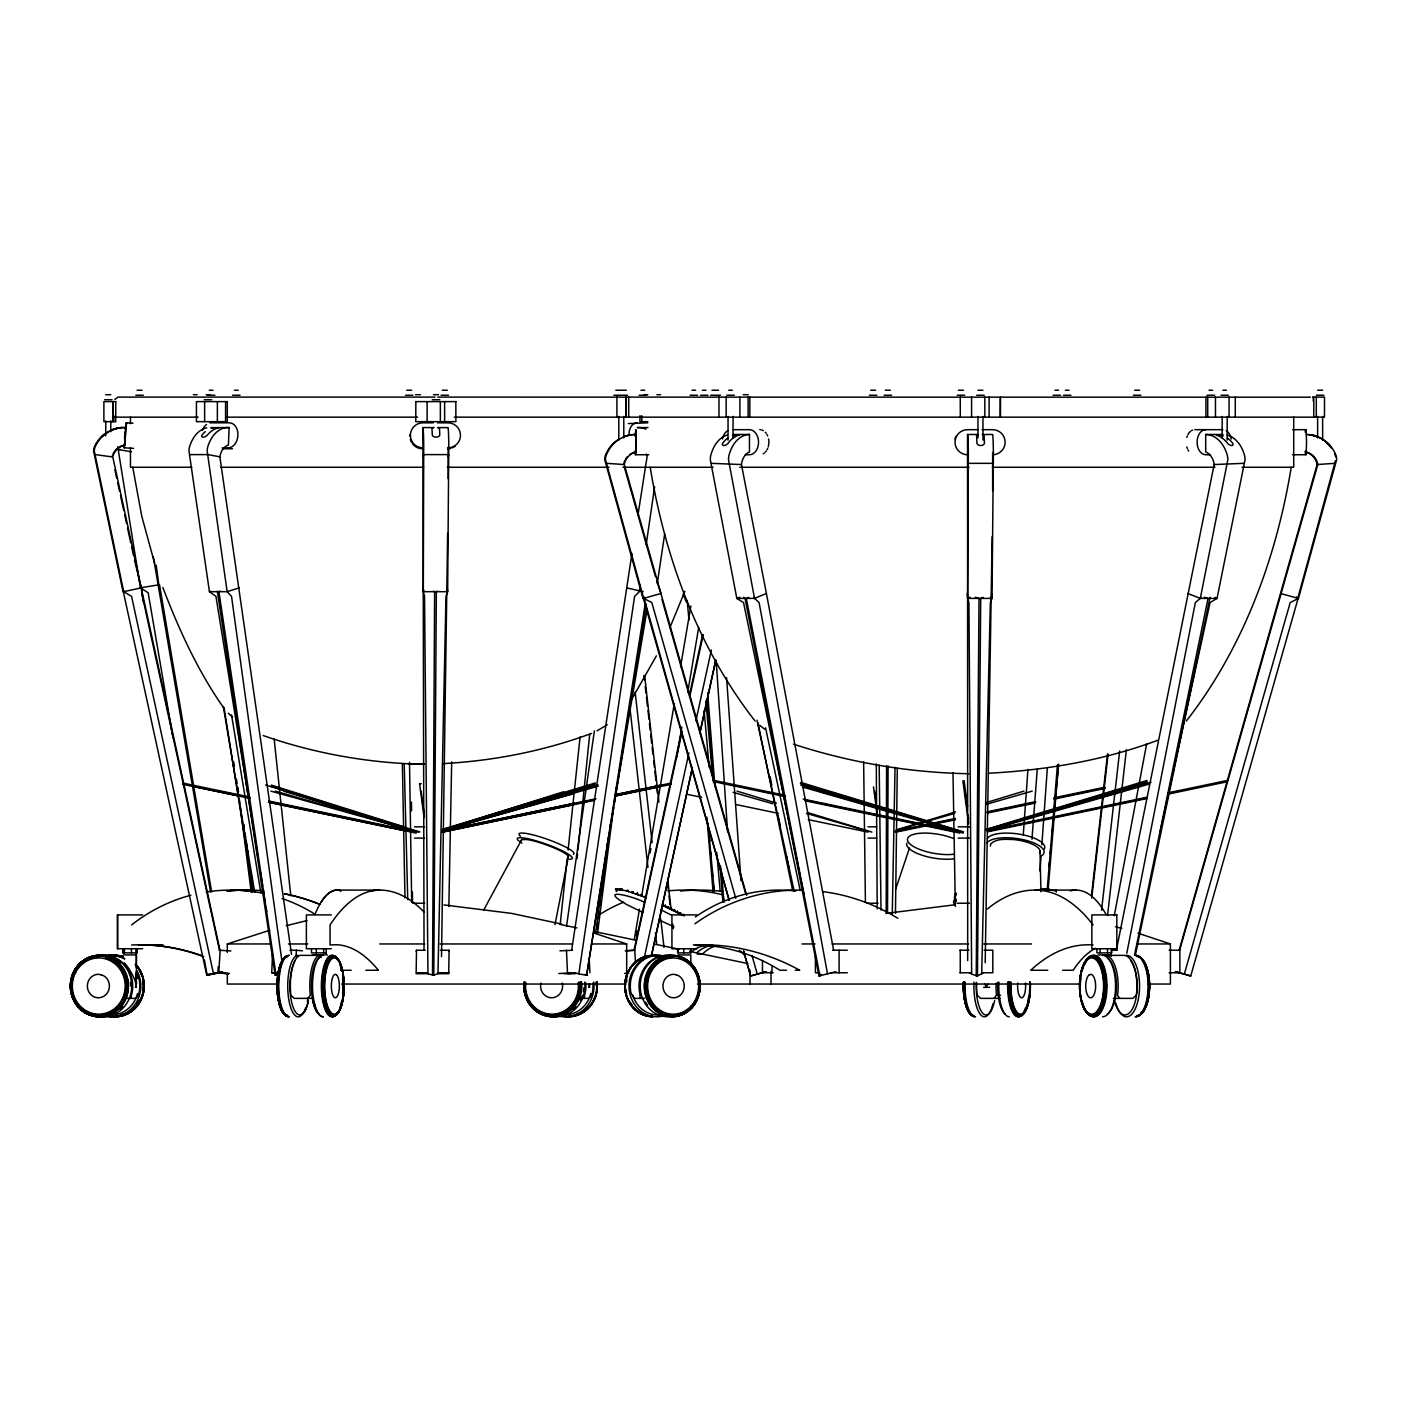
<?xml version="1.0" encoding="UTF-8"?>
<svg xmlns="http://www.w3.org/2000/svg" width="1407" height="1407" viewBox="0 0 1407 1407"><rect width="100%" height="100%" fill="white"/><g stroke="black" fill="none" stroke-linecap="round" stroke-linejoin="round"><path stroke-width="1.5" d="M439.529 972.765L433.778 975.28L427.957 973.837L424.545 596.357L423.314 591.679L423.718 444.419A31.904 0.897 90 0 0 422.891 427.587L434.13 427.57M886.199 913.02L886.568 765.9M424.035 950.253L422.891 427.587M887.518 913.02L888.081 765.9M432.529 975.28L434.622 591.679L433.444 591.239M433.778 975.28L436.346 591.679L437.489 591.151M437.982 973.837L445.984 596.357L447.655 591.679L448.78 444.419A31.904 0.897 -90 0 0 447.936 427.587L437.507 427.587M441.517 956.619L447.637 533.271M967.682 960.647L967.541 434.482L977.988 434.482M983.247 972.765L977.478 976.001L971.657 974.154L968.913 602.565L967.682 598.397L968.35 453.142A31.904 0.897 90 0 0 967.541 434.482M976.229 976.001L978.991 598.397L975.244 597.254M977.478 976.001L980.714 598.397L983.088 597.359M981.681 974.154L990.335 602.565L992.023 598.397L993.395 453.142A31.904 0.897 -90 0 0 992.586 434.482L982.156 434.482M985.199 962.74L992.146 536.665M448.13 478.697L448.13 447.285M992.639 490.762L992.639 452.456M895.468 913.196L897.297 768.275M448.851 906.513L451.682 761.855M634.926 435.959L635.929 429.68L635.964 454.637M892.267 914.462L895.045 767.343M124.273 444.155L124.291 447.831L133.559 448.358M1305.274 432.283L1305.485 429.68M210.944 427.587L229.148 427.587L228.391 445.104A15.653 10.746 90 0 0 222.218 450.24L221.567 451.418A15.653 10.746 90 0 0 219.879 456.87L291.53 954.491M275.842 973.152L271.727 972.765L272.518 954.351M296.103 956.391L296.367 950.253L289.912 950.253M124.519 438.562L124.942 432.09M419.567 783.769L420.816 783.664L419.567 783.769L424.087 817.696M124.871 438.527L125.276 431.967M219.967 950.253L112.771 456.87A15.653 15.635 0 0 1 115.233 451.418L116.165 450.24A15.653 15.635 0 0 1 125.153 445.104L125.557 427.587A31.904 31.886 90 0 0 110.836 430.278M218.243 966.627L217.856 972.765L229.482 973.433M218.771 972.765L220.178 950.253L219.263 950.253L230.889 950.939M1023.276 834.843L1027.937 769.365M1039.966 871.039L1041.057 855.755M1041.848 844.851L1047.318 768.451M1031.964 839.205L1037.258 769.365M125.153 429.065L126.56 422.821L124.291 447.831M640.238 998.372L639.728 992.973A30.708 27.823 -90 0 1 671.403 955.775M1047.248 889.259L1057.448 764.845M1048.162 889.259L1058.486 764.845M131.097 998.372L131.467 995.013A30.708 28.861 -90 0 0 97.364 956.144M584.31 998.372L584.679 995.013A30.708 28.861 -90 0 0 585.804 983.088M1049.006 866.659L1049.411 862.298M1050.238 853.574L1051.047 844.851M1051.662 838.291L1052.682 827.386M1053.087 823.025L1054.107 812.103M1054.511 807.741L1058.574 764.089M577.081 858.569L577.538 854.207M577.978 849.846L589.674 734.401M560.215 924.206L567.144 858.85M568.076 850.145L580.089 736.863M1091.445 895.96L1107.502 754.099M1107.555 915.447L1126.409 749.579M1091.726 898.141L1108.1 754.099M1101.54 910.311L1119.673 750.986M597.166 929.411L598.01 922.869M598.555 918.507L599.382 911.982M600.226 905.44L600.771 901.078M601.598 894.553L602.161 890.191M602.987 883.666L603.533 879.305M604.377 872.762L604.922 868.418M605.749 861.875L606.311 857.514M607.138 850.989L607.683 846.627M608.528 840.085L609.073 835.74M609.899 829.198L610.462 824.836M597.465 933.756L613.628 807.407M614.191 803.063L615.035 796.52M615.58 792.159L616.143 787.814M595.601 932.753L609.337 833.137M609.935 828.811L610.532 824.484M566.511 926.369L594.387 730.849M574.091 972.765L578.84 973.837L634.592 596.357L639.341 591.679L640.273 585.242M646.2 544.562L654.624 486.734M657.35 583.114L664.702 533.851M571.647 950.253L631.954 553.496M638.004 514.839L647.062 456.87A15.653 11.362 90 0 0 646.341 454.021M645.127 604.271L586.631 975.28L578.84 973.837M586.631 975.28L646.305 604.271M123.482 954.931L136.549 954.931L136.18 986.483C135.899 978.393 127.597 966.081 124.344 962.828M589.762 984.232L589.41 986.483L588.636 984.232M606.962 846.838L607.701 842.529M608.422 838.203L609.161 833.894M609.899 829.567L613.54 807.97M614.279 803.661L647.132 609.319M634.293 939.524L639.446 909.203M641.645 896.224L674.322 703.5M680.566 666.689L690.855 606.065M676.714 757.353L681.85 727.05M687.706 692.402L698.699 627.452M636.087 935.198L636.826 930.854M650.14 852.906L650.878 848.579M1291.221 467.265C1276.395 557.999 1243.19 648.258 1186.294 721.07M1114.274 915.781L1146.687 743.652M990.387 846.099L990.809 843.866C996.736 838.185 1006.04 839.381 1013.585 839.557A25.062 8.688 7.7 0 1 1039.562 853.117M1126.796 953.295L1195.352 602.565L1200.294 598.397L1227.836 459.737A13.648 9.919 90 0 0 1226.623 453.142A31.904 23.18 90 0 0 1205.693 434.482L1205.693 452.016A15.653 11.362 90 0 1 1211.972 457.697L1212.605 458.946A15.653 11.362 -90 0 1 1214.153 464.539L1116.367 950.217M554.974 924.645L568.446 856.494A25.062 3.904 19.8 0 0 552.617 847.278A25.062 3.904 19.8 0 0 527.22 839.557L521.733 839.557L483.639 910.188M1227.273 435.08A31.904 23.18 -90 0 1 1243.841 453.142A13.648 9.919 90 0 1 1245.054 459.737L1217.037 598.397L1210.073 602.565L1164.433 812.138M423.261 456.87L423.718 454.602L448.763 454.602L448.305 456.87M1134.517 955.124L1208.068 598.397L1204.286 597.254M1135.379 955.124L1210.073 597.359M634.029 950.253L681.586 731.341M689.518 694.847L702.568 634.75M634.522 950.253L682.202 731.341M689.676 696.993L703.236 634.75M644.459 956.883L688.885 753.044M695.902 720.841L711.344 650.016M691.945 769.506L651.81 954.087L692.455 767.36M1160.23 831.396L1163.501 816.429M1297.746 598.397L1335.472 460.705M1175.214 971.639L1184.289 974.189L1290.201 602.565L1298.432 598.397L1336.65 459.737A13.648 13.648 0 0 0 1334.997 453.142A31.904 31.886 -90 0 0 1306.188 434.482M1179.154 950.217L1317.11 464.539A15.653 15.635 0 0 0 1315 458.946L1314.138 457.697A15.653 15.635 0 0 0 1305.485 452.016L1306.188 452.016A15.653 15.635 0 0 1 1314.841 457.697L1315.686 458.946A15.653 15.635 0 0 1 1317.814 464.539L1179.646 950.217M1175.672 971.639L1190.727 976.001L1298.116 598.397L1296.498 597.254M895.696 889.066L909.502 847.981M821.424 974.418L819.015 976.001L745.042 598.397L743.547 597.254M727.648 438.087A31.904 21.914 90 0 0 722.6 443.346A3.852 2.023 -35.9 0 0 723.902 445.544A3.852 2.023 -35.9 0 0 728.052 443.346A31.904 21.914 -90 0 1 738.956 435.08L732.484 435.449M967.875 464.539L968.333 463.343L993.377 463.343L992.92 464.539M286.922 957.252L287.169 956.637A29.424 10.06 -90 0 0 277.091 986.061A29.424 10.06 -90 0 0 287.169 1015.485M684.875 591.292L669.873 627.715M416.103 951.202L416.507 950.253L425.195 950.253M416.507 950.253L416.138 973.714L426.303 973.714M448.657 951.202L449.079 950.253L440.391 950.253M449.079 950.253L448.692 973.714L438.527 973.714M521.293 840.489L521.733 839.557M568.006 857.408L568.446 856.494M656.418 655.82L631.743 699.261M205.334 431.632A31.904 21.914 90 0 0 201.94 435.08A3.852 1.899 -32.6 0 0 203.153 437.137A3.852 1.899 -32.6 0 0 207.392 435.08A31.904 21.914 -90 0 1 218.63 427.834L211.12 428.379M114.758 399.465L118.03 397.108L435.097 397.108M955.722 893.48L954.351 897.261L956.268 901.342M954.878 898.071L953.506 901.852L954.315 904.789M625.728 458.946L626.572 457.697A15.653 15.635 0 0 1 627.557 456.554M987.995 984.232L986.36 986.483L984.865 984.232M611.64 445.544L613.61 443.346M994.116 998.372L996.508 995.013A30.708 10.5 -90 0 1 996.103 983.088M307.834 998.372L310.349 995.259L310.068 992.973A30.708 10.5 -90 0 1 320.655 955.371L301.221 955.371A30.708 10.5 -90 0 0 290.616 992.973L290.915 995.259L294.221 998.372L313.655 998.372M1048.408 889.294L1042.78 889.259L1048.954 888.608L1049.165 890.262L1048.373 889.259L1039.949 889.382M613.821 443.346L611.676 445.509M644.775 597.359L642.981 598.397L604.764 459.737A13.648 13.648 0 0 1 606.417 453.142A31.904 31.886 90 0 1 618.095 439.6M956.144 893.146L956.426 894.799M954.632 895.292L955.335 894.659L955.599 896.312L954.685 895.292M644.564 597.359L643.351 598.397L729.107 900.199M95.641 444.419A13.648 13.648 0 0 0 93.566 450.891L123.025 591.679L124.344 591.151M446.986 829.303L595.003 784.297L594.985 783.259L594.37 783.928M643.984 597.922L729.143 900.199M1200.874 597.254L1200.294 598.397L1217.037 598.397L1215.085 597.359M967.189 593.473L967.682 598.397L970.267 597.254M139.891 588.003L141.14 587.264M607.314 724.728L597.043 730.831M422.821 587.862L423.999 591.239M277.372 974.365L275.174 975.28L217.329 591.239M1158.119 740.135C1104.02 760.36 1046.298 770.227 988.752 773.234M645.233 897.261L626.238 890.754L615.492 889.259L621.349 889.646M616.424 891.528L617.427 890.121M619.608 889.382L622.017 888.608L622.597 890.262M626.396 890.807L627.821 890.121L628.401 891.774M616.952 889.382L616.002 890.772M733.276 434.482L749.456 434.482L749.456 452.016A15.653 10.746 -90 0 0 743.512 457.697L742.931 458.946A15.653 10.746 -90 0 0 741.454 464.539L766.41 593.473L754.539 598.397L736.828 598.397L710.306 459.737A13.648 9.374 90 0 1 711.45 453.142A31.904 21.914 90 0 1 727.12 435.08M210.47 591.239L209.432 591.679L188.96 450.891A13.648 9.374 -90 0 1 190.367 444.419A31.904 21.914 90 0 1 206.794 427.834M220.231 591.151L218.929 591.679L276.089 975.28L279.606 974.365M591.608 733.364C544.069 751.004 493.734 760.888 443.135 763.614M819.015 976.001L835.846 971.639M748.841 597.359L746.308 598.397L819.912 976.001M227.318 952.398L227.318 943.956L269.88 930.22M239.208 587.862L227.143 591.679L209.432 591.679L215.939 596.357L258.044 857.637M443.592 829.514L563.539 791.772M442.466 829.374L594.756 783.119M443.909 829.585L570.451 791.121M897.42 829.585L920.231 822.655M926.457 820.756L955.494 811.927M986.606 802.465L1023.962 791.121M986.184 829.374L1146.916 780.498M987.608 829.585L1114.151 791.121M990.721 829.303L1147.268 781.694M442.994 829.479L597.957 784.93M442.396 830.306L578.699 791.121M443.328 830.693L598.292 786.126M895.907 830.306L954.614 813.422M986.061 804.382L1032.193 791.121M986.747 829.462L1151.067 782.222M986.096 830.306L1122.399 791.121M987.098 830.675L1149.308 784.033M765.742 971.639L750.652 976.001L743.529 950.903L750.687 976.001M746.66 895.292L624.303 464.539A15.653 15.635 0 0 1 626.414 458.946L627.276 457.697A15.653 15.635 0 0 1 635.929 452.016L635.929 434.482A31.904 31.886 -90 0 0 607.12 453.142A13.648 13.648 0 0 0 605.467 459.737L643.667 598.397L660.938 593.473L656.647 580.792M751.795 975.684L766.199 971.639M453.142 827.422L572.649 794.04M739.924 597.254L736.828 598.397L743.529 602.565L799.704 873.677M286.289 925.7L306.972 920.583M626.537 435.818L631.286 434.657L629.492 435.08M222.095 971.885L206.776 975.28L123.324 591.679M96.327 444.419A13.648 13.648 0 0 0 94.269 450.891L123.693 591.679L141.245 587.862L134.492 559.933M206.811 975.28L222.552 971.885M446.125 830.095L574.408 803.239M615.017 794.744L662.046 784.895M573.651 804.03L441.64 831.66L595.179 799.581M616.248 795.131L635.419 791.121M572.508 804.91L442.097 832.205L594.123 800.442M615.264 795.957L660.164 786.566M441.868 830.992L596.005 798.771M615.281 794.744L670.928 783.119M616.512 795.131L635.7 791.121M615.527 795.957L671.192 784.332M895.38 830.992L955.283 818.469M987.362 811.751L1034.426 801.92M1053.685 797.892L1105.04 787.164M895.169 831.66L954.861 819.191M986.852 812.507L1035.886 802.254M1055.092 798.244L1089.194 791.121M895.626 832.205L955.529 819.683M987.626 812.982L1034.69 803.151M1053.949 799.123L1105.286 788.395M987.749 830.535L1146.811 797.294M1168.302 792.792L1228.504 780.217M987.503 831.22L1147.426 797.804M1168.742 793.337L1179.4 791.121M987.995 831.748L1147.074 798.508M1168.566 794.023L1226.605 781.887M119.788 427.834L121.618 427.517L116.799 428.379A31.904 31.886 90 0 0 111.083 430.278M210.171 974.189L218.191 972.765M209.168 974.365L206.952 974.752L209.274 974.365M117.766 446.81L140.401 587.757L159.519 584.732L211.63 891.88M158.85 584.855L156.212 565.245M219 972.765L210.311 974.189M886.129 913.389L953.717 904.93M433.321 427.658L431.914 428.379A31.904 0.897 90 0 1 432.283 435.08A3.852 2.621 1.5 0 0 436.1 437.137A3.852 2.621 1.5 0 0 439.793 435.08A31.904 0.897 -90 0 0 439.336 427.834L438.28 427.64M1214.153 464.539L1243.682 463.343M628.313 423.577L647.8 422.821M559.933 950.833L572.579 950.253M558.79 973.521L575.639 972.765M567.795 973.714L571.418 973.398M1334.786 463.343L1317.11 464.539M625.253 950.798L634.733 950.253L635.507 962.529M626.168 950.798L634.733 950.253M624.532 973.433L628.823 973.169M131.625 944.976L139.926 944.73A225.384 205.862 -84.7 0 1 201.095 955.318M146.187 944.783L142.195 944.888A227.019 200.638 -86.2 0 1 203.751 956.813M693.37 944.976L703.219 944.73A225.384 210.188 84.1 0 1 799.721 970.267L795.324 970.267M137.042 390.231L142.054 390.231M209.291 390.231L213.037 390.231M234.441 390.231L238.188 390.231M406.729 390.231L411.723 390.231M442.273 390.231L447.285 390.231M615.826 390.231L626.361 390.231M640.959 390.231L644.705 390.231M692.015 390.231L695.638 390.231M702.427 390.231L706.033 390.231M711.96 390.231L718.555 390.231M728.72 390.231L732.361 390.231M870.652 390.231L875.664 390.231M885.355 390.231L890.367 390.231M958.448 390.231L963.443 390.231M977.971 390.231L982.965 390.231M1054.986 390.231L1058.592 390.231M1065.38 390.231L1069.003 390.231M1134.658 390.231L1139.67 390.231M1209.053 390.231L1212.693 390.231M1222.859 390.231L1226.499 390.231M1317.62 390.231L1322.633 390.231M105.771 394.716L110.784 394.716M193.445 394.716L197.086 394.716M206.161 394.716L209.819 394.716M415.505 394.716L420.517 394.716M433.497 394.716L438.509 394.716M644.195 394.716L647.836 394.716M656.911 394.716L660.551 394.716M743.23 394.716L748.225 394.716M135.793 395.244L143.303 395.244M207.409 395.244L214.919 395.244M232.56 395.244L240.069 395.244M405.497 395.244L412.955 395.244M441.059 395.244L448.516 395.244M613.944 395.244L627.61 395.244M639.077 395.244L646.587 395.244M690.098 395.244L697.555 395.244M700.475 395.244L707.985 395.244M710.711 395.244L720.472 395.244M726.786 395.244L734.296 395.244M869.403 395.244L876.913 395.244M884.106 395.244L891.616 395.244M957.2 395.244L964.71 395.244M976.704 395.244L984.232 395.244M1053.034 395.244L1060.544 395.244M1063.463 395.244L1070.92 395.244M1133.409 395.244L1140.919 395.244M1207.118 395.244L1214.628 395.244M1220.942 395.244L1228.417 395.244M1316.372 395.244L1323.881 395.244M437.735 397.108L1310.409 397.196M1312.678 397.108L1324.497 397.108L1324.497 417.158L454.285 417.158M104.523 399.729L112.032 399.729M204.244 399.729L211.736 399.729M432.248 399.729L439.758 399.729M415.769 401.611L455.903 401.611M114.248 417.158L198.176 417.158M226.879 417.158L417.598 417.158M647.818 421.66L639.956 421.66L639.956 415.645M433.321 422.821L422.874 422.821A12.522 12.505 23.9 0 0 410.387 435.326A12.522 12.505 23.9 0 0 422.927 447.831M437.489 422.821L447.936 422.821A12.522 12.505 23.9 0 1 460.476 435.326A12.522 12.505 23.9 0 1 447.971 447.831M648.011 427.587L637.248 427.587A31.904 23.18 90 0 1 645.901 429.188M213.653 427.834L218.63 427.834M733.276 429.68L749.456 429.68A12.522 9.11 90 0 1 758.549 442.22A12.522 9.11 90 0 1 749.456 454.742L745.411 454.742M977.988 429.68L967.541 429.68A12.522 12.522 0 0 0 955.019 442.22A12.522 12.522 0 0 0 967.541 454.742M982.156 429.68L992.586 429.68A12.522 12.522 0 0 1 1005.126 442.22A12.522 12.522 0 0 1 992.586 454.742M1194.772 429.68L1222.912 429.68M1292.611 429.68L1306.188 429.68L1306.54 442.22L1306.188 454.742L1292.611 454.742M635.929 434.482L635.225 434.482A31.904 31.886 90 0 0 623.442 436.821M1205.693 434.482L1222.912 434.482M733.979 435.08L738.956 435.08M1221.241 435.08L1216.457 434.939L1221.241 435.08A31.904 23.18 -90 0 1 1223.369 435.818M1312.098 435.132L1310.128 434.657L1314.877 435.818M125.153 445.104L124.449 445.104A15.653 15.635 0 0 0 115.462 450.24L114.53 451.418A15.653 15.635 0 0 0 113.035 454.021M222.2 447.831L228.268 447.831A12.522 9.093 -84.8 0 0 237.906 435.326A12.522 9.093 -84.8 0 0 229.341 422.821L211.138 422.821A12.522 9.093 -84.8 0 0 209.96 422.927M222.394 448.763L232.507 448.763M120.334 449.572L118.856 449.572L131.396 451.84M635.929 452.016L635.225 452.016A15.653 15.635 0 0 0 629.791 454.549M95.201 454.602L112.068 456.87A15.653 15.635 0 0 1 112.472 455.428M190.068 454.602L208.271 454.602L219.879 456.87M648.803 454.742L635.225 454.742L634.979 451.067M1210.002 454.742L1205.693 454.742A12.522 8.6 -90 0 1 1197.093 442.22A12.522 8.6 -90 0 1 1205.693 429.68M606.628 463.343L624.303 464.539M711.573 463.343L741.454 464.539M191.809 467.265L130.464 467.265L130.464 447.655M220.67 467.265L423.63 467.265M447.303 467.265L609.038 467.265M623.002 467.265L646.64 467.265M647.695 467.265L713.068 467.265M739.765 467.265L969.071 467.265M992.322 467.265L1215.032 467.265M1242.047 467.265L1293.719 467.265L1293.719 417.158M423.314 591.679L447.655 591.679L447.162 587.862M626.59 587.862L643.228 591.679M967.682 598.397L992.023 598.397L991.566 593.666M1298.063 598.397L1296.638 597.254M967.576 821.811L968.79 821.811M414.502 826.824L424.175 826.824M867.978 826.824L876.684 826.824M958.185 826.824L969.493 826.824M414.502 838.097L424.175 838.097M867.978 838.097L876.684 838.097M958.185 838.097L969.493 838.097M615.492 889.259L620.522 889.259M321.201 902.133A192.935 46.941 88.1 0 1 337.258 890.086L379.644 890.086A200.656 95.008 87.2 0 1 423.982 911.965M987.274 909.08A200.656 110.027 -87 0 1 1035.112 890.086L1075.986 890.086A192.935 63.069 -88.1 0 1 1106.078 914.48M413.306 903.241L424.615 903.241M866.8 903.241L878.126 903.241M957.006 903.241L969.511 903.241M142.635 914.902L117.397 914.902L117.397 948.74L142.635 948.74M331.331 914.902L306.374 914.902L306.374 948.74L331.331 948.74M696.887 914.902L671.93 914.902L671.93 948.74L696.887 948.74M227.318 943.956L271.287 943.956M288.453 943.956L307.746 943.956M379.732 943.956L424.773 943.956M440.022 943.956L572.473 943.956M591.204 943.956L626.678 943.956L626.678 981.928M802.025 943.956L814.987 943.956M832.153 943.956L968.491 943.956M983.739 943.956L1031.56 943.956M1137.102 943.956L1170.395 943.956L1170.395 984.038L1148.042 984.038M832.645 950.217L847.348 950.217M959.838 950.217L968.948 950.217M984.126 950.217L992.814 950.217L992.814 972.765L981.963 972.765M1117.316 950.217L1111.213 950.217L1111.213 956.373M1169.129 950.217L1179.857 950.217L1179.857 972.765L1169.129 972.765M697.133 954.104L702.498 954.104A34.823 30.321 -88.3 0 1 714.633 946.295M312.46 954.931L325.246 954.931M678.016 954.931L690.802 954.931L690.802 963.602M1097.952 954.931L1110.721 954.931M340.67 970.267L351.152 970.267M365.82 970.267L378.377 970.267A225.384 91.402 87.7 0 0 335.693 944.73L330.047 944.976L330.047 924.927A192.935 84.262 -88 0 1 379.538 890.086M786.548 970.267L779.953 970.267A227.019 190.631 -86.8 0 0 695.199 944.818M1047.74 970.267L1030.751 970.267A227.019 123.077 -87.9 0 1 1093.063 944.976M1062.602 970.267L1073.207 970.267A225.384 80.92 87.7 0 1 1095.543 948.3M219.562 972.765L217.628 972.765L228.286 973.925M271.727 972.765L276.018 972.765M416.56 972.765L427.411 972.765M438.263 972.765L449.114 972.765M761.556 972.765L773.199 972.765M819.736 972.765L815.427 972.765L815.427 956.373M830.482 972.765L847.348 972.765M959.838 972.765L971.111 972.765M564.066 973.714L575.252 973.714M275.174 975.28L276.089 975.28M277.742 984.038L227.318 984.038L227.318 973.486M341.567 984.038L626.08 984.038M697.538 984.038L1080.629 984.038M135.406 987.309L136.549 987.309M588.636 987.309L589.762 987.309M983.634 987.309L989.666 987.309M996.543 995.259L1000.535 995.259M126.736 998.372L136.039 998.372L138.537 995.013A30.708 28.861 -90 0 0 136.409 971.621M579.948 998.372L589.269 998.372L591.767 995.013A30.708 28.861 -90 0 0 592.875 983.088M644.652 998.372L634.117 998.372L630.987 992.973A30.708 27.823 -90 0 1 662.662 955.775M1000.236 998.372L980.503 998.372L977.074 995.013A30.708 10.5 -90 0 1 976.651 983.088M1113.289 998.372L1132.916 998.372L1136.223 995.259L1136.592 992.973A30.708 12.98 -90 0 0 1123.507 955.371L1104.759 955.371A30.708 12.98 -90 0 1 1117.844 992.973L1117.475 995.259L1119.796 998.372M968.702 773.727C909.239 772.636 849.951 762.647 793.442 744.127M408.223 763.755L424.597 764.282C369.707 763.35 314.992 753.642 263.179 735.544M125.856 422.821L132.979 423.226M443.996 904.93L511.568 913.389L561.534 924.065M296.367 950.253L302.54 950.833M1045.841 889.382L1055.356 890.754M221.69 972.993L228.092 973.697M1184.36 974.136L1190.762 976.001M559.81 924.346L576.852 927.899M593.877 931.452L636.474 940.333M653.516 943.886L679.071 949.215M689.729 951.431L747.908 963.566M712.909 780.217L783.857 795.043M803.204 799.088L955.828 830.974M762.014 791.121L785.475 796.01M804.663 800.02L958.185 832.117M714.809 781.887L783.593 796.256M805.085 800.759L959.855 833.102M686.739 794.234L701.671 797.347M735.791 804.487L778.423 813.387M808.286 819.63L867.978 832.117M183.068 783.119L247.298 796.538M268.702 801.005L416.419 831.871M218.314 791.121L250.288 797.804M269.476 801.814L414.485 832.117M218.595 791.121L237.765 795.131M269.704 801.814L403.844 829.884M182.804 784.332L249.18 798.209M268.438 802.236L416.155 833.102M193.832 786.566L238.733 795.957M268.667 802.236L405.48 830.869M1115.522 926.791L1121.696 928.427M270.883 791.121L402.965 828.019M1298.432 598.397L1281.126 593.666M800.864 785.247L958.871 830.675M819.015 791.121L890.314 811.61M894.5 812.824L957.411 830.904M802.641 787.058L956.426 831.273M733.012 792.317L772.848 803.766M806.404 813.422L867.204 830.904M275.315 791.121L361.282 815.831M365.486 817.045L413.711 830.904M800.759 782.415L963.584 831.906M827.263 791.121L962.107 832.117M800.407 783.593L963.215 833.102M737.057 791.121L776.471 803.098M807.583 812.56L871.9 832.117M265.624 785.018L419.972 831.977M283.563 791.121L418.389 832.117M271.358 785.088L405.392 827.281M290.458 791.772L402.138 826.911M271.023 786.302L350.607 811.347M379.925 820.58L400.872 827.158M1138.052 933.21L1170.395 943.956M594.352 933.21L626.678 943.956M587.493 975.28L585.119 974.365M1200.294 598.397L1187.737 593.473M643.421 901.852C632.323 895.96 596.199 886.955 627.135 904.789A397.9 67.589 21.7 0 0 643.069 912.439M682.096 914.972L683.503 914.286L684.101 915.939M671.262 914.99L666.109 912.439A397.9 67.589 21.7 0 0 660.921 909.889M683.222 915.5L662.75 905.299L662.292 903.716M990.387 597.359L992.023 598.397M643.667 598.397L651.81 602.565L735.773 898.352M426.128 972.765L427.957 973.837M123.693 591.679L131.572 596.357L213.512 973.837M140.401 587.757L148.175 592.804L172.991 737.866M1311.729 435.08A31.904 31.886 -90 0 1 1327.592 443.346L1329.773 445.544M1216.58 435.132L1218.216 435.818A31.904 23.18 90 0 1 1227.608 443.346A3.852 1.917 37.4 0 0 1231.705 445.544A3.852 1.917 37.4 0 0 1232.761 443.346A31.904 23.18 -90 0 0 1227.432 438.087M969.828 972.765L971.657 974.154M759.798 725.326L764.757 729.301M749.456 434.482A31.904 21.914 -90 0 0 729.653 453.142A13.648 9.374 90 0 0 728.509 459.737L754.539 598.397L759.094 602.565L827.562 974.154M228.303 713.191L232.542 717.324M755.119 721.07C698.224 648.258 665.036 557.999 650.192 467.265M1327.803 443.346L1329.756 445.509M229.148 427.587A31.904 21.914 -90 0 0 208.588 444.419A13.648 9.374 90 0 0 207.163 450.891L227.143 591.679L231.522 596.357L282.209 963.25M224.364 708.794C198.07 671.684 179.023 629.773 162.807 587.423M754.152 597.359L754.539 598.397M1305.45 454.637L1305.239 451.067M683.169 594.088L686.352 602.038M154.77 563.89L141.72 516.017L132.75 467.265M624.198 466.649L655.451 576.571M661.976 599.505L745.534 893.164M751.954 955.371L757.283 974.154M756.948 720.191L794.216 891.264M114.864 469.762L116.728 478.345M117.678 482.636L119.542 491.236M120.474 495.528L123.746 510.548M124.678 514.839L126.542 523.439M127.474 527.731L130.745 542.768M131.678 547.059L133.559 555.642M141.896 593.983L219.474 950.253M765.549 727.806L800.214 890.332M800.601 877.986L804.153 895.186M757.898 722.758L792.669 890.578M770.069 776.541L771.845 785.159M778.053 815.269L780.287 826.032M786.495 856.16L788.711 866.905M766.41 593.473L833.63 950.217M135.969 976.018L136.549 984.232M153.293 556.574L210.522 891.88M141.421 589.814L143.602 602.601M204.402 959.785L207.022 974.752M223.308 706.49L254.702 892.179M231.557 714.897L260.717 891.968M258.73 861.963L259.433 866.272M260.137 870.599L262.564 885.707M263.267 890.033L263.953 894.342M264.657 898.668L265.343 902.977M266.046 907.304L266.732 911.613M224.118 707.914L253.225 891.458M233.72 761.908L234.406 766.217M236.446 779.179L237.132 783.488M237.818 787.814L238.487 792.123M243.604 824.52L244.273 828.846M244.959 833.155L245.645 837.482M246.313 841.791L246.999 846.117M247.685 850.426L248.353 854.753M251.765 876.35L252.451 880.659M243.464 824.484L244.062 828.811M246.454 846.135L247.052 850.461M964.112 780.692L967.576 806.563M964.885 791.121L967.189 808.374M968.051 814.846L968.632 819.173M962.863 780.779L968.632 823.922M874.679 791.121L875.84 799.739M876.702 806.211L877.282 810.538M873.483 786.935L877.264 815.163M421.168 791.121L424.351 814.846M237.871 787.814L238.416 792.159M239.26 798.701L239.806 803.063M240.368 807.407L251.237 892.372M243.552 824.836L244.097 829.198M244.66 833.56L252.134 892.372M644.617 675.518L658.933 802.113M667.586 878.496L671.051 909.045M672.775 924.329L673.267 928.69M643.984 675.518L644.476 679.88M645.215 686.44L645.971 692.983M646.464 697.344L647.449 706.085M647.959 710.447L648.944 719.17M649.436 723.532L650.192 730.092M650.685 734.454L651.67 743.177M652.162 747.539L652.918 754.099M653.657 760.642L654.396 767.184M654.906 771.546L655.891 780.287M656.383 784.649L657.386 793.372M667.551 882.857L668.554 891.598M669.046 895.96L670.031 904.683M635.137 692.068L652.144 842.652M660.78 919.052L663.998 947.421M629.703 705.927L647.976 867.433M655.433 932.894L656.647 943.816M274.154 739.044L290.792 895.89M687.161 600.402L688.99 620.047M707.932 823.025L714.246 890.666M705.839 700.792L712.47 775.011M720.665 866.659L721.07 871.039M721.844 879.762L722.424 886.304M723.216 895.045L723.796 901.588M704.116 710.447L709.163 767.184M716.726 852.308L720.226 891.598M706.877 817.238L713.032 891.44M709.286 834.685L709.832 841.245M710.728 852.15L711.256 858.692M712.153 869.614L712.698 876.156M713.402 884.88L713.947 891.44M707.651 692.824L714.932 786.671M721.527 871.795L723.884 902.344M707 699.367L713.507 782.31M720.015 865.252L722.934 902.344M726.557 677.699L740.997 880.676M716.251 661.519L727.577 831.748M589.234 958.448L589.885 972.765M566.476 950.253L567.496 972.765M404.214 763.755L407.749 899.636M1039.984 850.883L1040.951 891.721M402.367 764.054L404.987 897.754M952.979 772.672L955.335 906.372M409.507 762.277L411.688 902.168M879.182 765.144L881.011 910.065M863.634 761.679L865.411 902.221M411.46 802.148L411.548 810.907M412.427 892.003L412.55 902.96M876.297 763.878L877.212 908.799M1322.633 416.437L1322.633 440.074M1317.62 416.437L1317.62 437.929M1316.301 397.108L1316.301 417.158M1313.786 397.108L1313.786 417.158M1313.241 397.108L1313.241 401.118M1235.276 397.108L1235.276 417.158M1229.067 397.108L1229.067 417.158M1227.185 416.437L1227.185 440.074M1222.173 416.437L1222.173 437.929M1215.472 397.108L1215.472 417.158M1207.716 397.108L1207.716 417.158M1205.905 397.108L1205.905 417.158M1111.776 948.74L1111.776 952.873L1096.897 952.873L1096.897 948.74M1107.502 948.74L1107.502 952.873M1100.045 948.74L1100.045 952.873M989.103 397.108L989.103 417.158M984.83 397.108L984.847 417.158M982.965 416.437L982.965 440.074M977.971 416.437L977.971 437.929M971.586 397.108L971.586 417.158M960.242 397.108L960.313 417.158M960.26 950.217L960.26 972.765M839.1 950.217L839.1 972.765M772.038 966.187L772.038 972.765M771.018 971.375L771.018 984.038M762.471 960.471L762.471 972.765M749.843 397.108L749.843 417.158M749.984 970.003L749.984 984.038M748.119 397.108L748.119 417.158M739.906 397.108L739.906 417.158M733.047 416.437L733.047 437.929M728.035 416.437L728.035 440.074M726.153 397.108L726.153 417.158M718.977 397.108L718.977 417.158M691.189 948.74L691.189 952.873L677.629 952.873L677.629 948.74M690.538 948.74L690.538 952.873M683.749 948.74L683.749 952.873M678.28 948.74L678.28 952.873M641.785 415.645L641.785 421.66M628.736 397.108L628.736 417.158M626.238 397.108L626.238 417.158M625.922 397.108L625.922 417.158M623.793 416.437L623.793 437.929M618.799 416.437L618.799 440.074M616.917 397.108L616.917 417.158M455.833 401.611L455.903 421.66L415.769 421.66L415.839 401.611M444.63 401.611L444.63 421.66M440.356 401.611L440.373 421.66M427.112 401.611L427.112 421.66M326.213 948.74L326.213 952.873L311.492 952.873L311.492 948.74M323.663 948.74L323.663 952.873M316.294 948.74L316.294 952.873M225.577 401.611L225.577 421.66M217.364 401.611L217.364 421.66M204.631 401.611L204.631 421.66M137.183 948.74L137.183 952.873L122.849 952.873L122.849 948.74M136.901 948.74L136.901 952.873M136.268 954.931L136.268 967.488M135.881 948.74L135.881 952.873M131.449 948.74L131.449 952.873M130.464 417.158L130.464 423.7M124.432 948.74L124.432 952.873M123.13 948.74L123.13 952.873M117.678 914.902L117.678 948.74M115.163 415.645L115.163 421.66M113.228 401.611L113.228 421.66M112.912 401.611L112.912 421.66M110.784 420.939L110.784 431.685M105.771 420.939L105.771 435.977M674.059 926.844A393.274 66.815 21.7 0 1 659.355 920.09M704.766 946.665A42.456 38.481 90 0 1 703.131 945.012M521.909 843.11A29.16 4.538 19.8 0 1 543.26 843.11A29.16 4.538 19.8 0 1 569.43 859.237M520.449 836.233A29.16 4.538 19.8 0 1 544.931 838.449A29.16 4.538 19.8 0 1 573.458 854.225M131.625 924.927A192.935 173.448 85.8 0 1 190.895 895.221M206.249 892.003A192.935 173.448 85.8 0 1 231.205 890.086M230.941 890.086A200.656 176.526 -84.7 0 1 263.232 893.357M282.086 898.528A200.656 176.526 -84.7 0 1 313.831 913.477M263.707 890.807A200.656 196.294 77.8 0 0 246.366 890.086A192.935 187.025 -82.4 0 0 227.283 891.053M284.742 893.814A200.656 196.294 77.8 0 1 319.952 904.367M138.484 944.976A227.019 221.831 81.7 0 1 163.405 945.381M104.435 956.144A30.708 28.861 -90 0 1 124.59 959.011M117.062 961.051A28.879 27.138 -90 0 1 120.017 963.144M130.411 982.279A28.879 27.138 -90 0 1 130.64 986.061M122.69 1006.48A28.879 27.138 -90 0 1 120.017 1008.977M97.241 955.933A30.725 28.861 90 0 1 131.502 990.071A30.725 28.861 90 0 1 90.101 1013.603M139.451 1000.465A28.808 27.067 -90 0 1 137.481 1003.596M135.16 1006.427A28.808 27.067 -90 0 1 132.487 1008.907M135.652 973.275A28.879 27.138 -90 0 1 137.534 978.586M137.534 993.535A28.879 27.138 -90 0 1 111.311 1014.939M111.628 955.687A30.637 28.791 90 0 1 122.831 956.461M135.74 964.393A30.637 28.791 90 0 1 141.984 997.774A30.637 28.791 90 0 1 115.392 1016.681M135.564 964.34A30.725 28.861 -90 0 1 140.155 1001.415A30.725 28.861 -90 0 1 107.688 1015.731A30.637 28.791 90 0 0 111.346 1016.417M109.517 955.933A30.725 28.861 -90 0 1 122.638 956.391M136.936 970.689A30.725 28.861 90 0 1 134.826 1004.756A30.725 28.861 90 0 1 104.452 1015.731M106.299 955.933A30.725 28.861 90 0 1 124.713 958.501M139.873 971.34A29.424 27.648 90 0 1 142.107 976.599M143.039 980.31A29.424 27.648 90 0 1 143.039 991.812M142.635 993.676A29.424 27.648 90 0 1 123.077 1014.482M135.775 964.586A30.374 28.545 -90 0 1 141.966 997.686A30.374 28.545 -90 0 1 115.603 1016.434M115.603 955.687A30.374 28.545 -90 0 1 122.989 956.725M119.454 956.355A29.969 28.158 -90 0 1 123.077 957.112M135.688 964.868A29.969 28.158 -90 0 1 142.441 976.44A30.637 28.791 90 0 0 135.459 964.393M123.077 1014.992A29.969 28.158 -90 0 0 142.986 978.305A30.374 28.545 -90 0 1 115.321 1016.434M121.283 1015.432A29.969 28.158 -90 0 1 115.779 1016.012M337.152 890.086A200.656 40.697 -87.4 0 1 341.11 890.983A200.656 40.697 -87.4 0 0 337.258 890.086A192.935 46.976 88.1 0 0 314.957 914.48M325.316 952.557A227.019 47.768 -88.2 0 1 327.215 955.3M341.11 1005.952A28.14 9.62 -90 0 0 336.801 958.888A28.14 9.62 -90 0 0 325.017 993.342A28.14 9.62 -90 0 0 341.11 1005.952A28.14 9.62 -90 0 0 344.012 987.89M342.798 972.8A29.969 10.254 -90 0 1 333.16 1015.995A29.969 10.254 -90 0 1 324.841 970.513A29.969 10.254 -90 0 1 342.481 971.076M321.306 957.182A28.879 9.884 -90 0 0 311.527 982.279A28.879 9.884 -90 0 0 318.756 1013.955A28.879 9.884 -90 0 1 312.864 1000.5M342.692 974.435A30.374 10.394 -90 0 1 332.193 1016.311A30.374 10.394 -90 0 1 324.331 969.74A30.374 10.394 -90 0 1 342.094 970.865M337.75 1012.583A30.637 10.482 90 0 1 322.045 986.061A30.637 10.482 90 0 1 337.75 959.521M339.914 964.393A30.637 10.482 90 0 1 341.584 970.742M342.64 978.129A30.637 10.482 90 0 1 342.64 993.993A30.637 10.482 90 0 0 343.009 982.051M341.584 1001.379A30.637 10.482 90 0 1 339.914 1007.711M331.876 1016.769A30.725 10.5 -90 0 1 321.728 978.111A30.725 10.5 -90 0 1 337.135 959.451M323.012 1016.769A30.725 10.5 -90 0 1 312.512 986.061A30.725 10.5 -90 0 1 323.012 955.335M286.922 1014.852A28.808 9.849 90 0 1 277.408 993.518A28.808 9.849 90 0 1 281.998 961.122M284.337 1013.233A28.14 9.62 90 0 1 277.302 989.737A28.14 9.62 90 0 1 282.016 961.684M287.538 956.092A29.969 10.254 90 0 0 277.302 986.061A29.969 10.254 90 0 0 287.538 1016.012A29.969 10.254 90 0 1 281.066 1008.995M294.89 961.051A28.879 9.884 -90 0 0 292.849 1006.48A28.879 9.884 -90 0 0 308.397 1000.5A28.879 9.884 -90 0 1 299.937 1014.939M288.048 1016.434A30.374 10.394 90 0 1 277.654 986.061A30.374 10.394 90 0 1 288.048 955.687M288.734 1016.681A30.637 10.482 -90 0 1 278.269 986.061A30.637 10.482 -90 0 1 288.734 955.423M289.262 955.335A30.725 10.5 90 0 0 278.762 986.061A30.725 10.5 90 0 0 289.262 1016.769A30.725 10.5 90 0 1 284.108 1012.653M307.94 997.809A30.725 10.5 -90 0 1 307.342 1001.415M305.671 1007.781A30.725 10.5 -90 0 1 288.523 997.809A30.725 10.5 -90 0 1 298.231 955.335M739.238 950.305A34.823 30.321 -88.3 0 1 744.62 955.335M697.186 952.363A34.647 31.411 90 0 1 712.61 945.223M697.221 945.662A34.823 32.607 87.7 0 1 699.701 945.223M692.789 950.798A34.647 31.411 -90 0 1 703.887 945.662M96.344 444.419A31.904 31.886 -90 0 1 126.261 427.587M95.641 444.419A31.904 31.886 90 0 1 105.578 433.233M119.982 427.834A31.904 31.886 -90 0 0 103.643 435.08L101.374 437.102L103.432 435.08A31.904 31.886 90 0 1 105.824 433.233M202.397 430.542A12.522 9.093 -84.8 0 1 206.53 424.492M455.165 446.177A12.522 12.505 23.9 0 1 452.351 447.813M450.785 448.341A12.522 12.505 23.9 0 1 447.549 448.763M422.505 448.763A12.522 12.505 23.9 0 1 412.568 443.873M411.653 442.519A12.522 12.505 23.9 0 1 410.387 439.494M409.965 436.258A12.522 12.505 23.9 0 1 410.07 434.64M628.999 435.326A12.522 8.583 85.1 0 1 637.037 422.821M371.026 891.053A192.935 84.227 -87.9 0 1 379.644 890.086M284.443 1013.233A28.14 9.62 90 0 1 277.408 982.385M287.257 1015.485A29.424 10.06 -90 0 1 277.285 982.209M280.398 1007.236A29.969 10.254 90 0 1 277.496 982.139M340.6 1007.605A28.14 9.62 -90 0 1 336.906 1013.233M337.856 1012.583A30.637 10.482 90 0 1 332.615 1016.681M343.871 982.139A29.969 10.254 -90 0 1 333.705 1016.012M323.118 1016.769A30.725 10.5 -90 0 1 316.364 1009.575M315.696 1007.781A30.725 10.5 -90 0 1 314.025 1001.415M150.057 944.765A225.384 216.449 82.3 0 1 163.142 945.363M227.002 891.053A192.935 187.025 -82.6 0 1 246.067 890.086A200.656 196.294 77.8 0 1 251.871 890.156M284.46 893.814A200.656 196.294 77.8 0 1 317.876 903.646M230.642 890.086A200.656 176.526 -84.7 0 1 247.966 890.983M104.153 956.144A30.708 28.861 90 0 1 115.409 955.775A30.374 28.545 -90 0 1 122.708 956.725M97.065 956.144A30.708 28.861 90 0 1 108.321 955.775M139.17 1000.465A28.808 27.067 -90 0 1 137.2 1003.596M111.346 955.687A30.637 28.791 90 0 1 122.55 956.461M142.898 978.129A30.637 28.791 90 0 1 116.974 1016.628M124.414 1013.603A30.725 28.861 90 0 1 104.171 1015.731M106 955.933A30.725 28.861 90 0 1 117.291 955.933M143.057 982.209A29.424 27.648 90 0 1 143.057 989.895M139.592 1000.764A29.424 27.648 90 0 1 137.569 1003.965M135.195 1006.867A29.424 27.648 90 0 1 129.462 1011.545M127.879 1012.442A29.424 27.648 90 0 1 122.796 1014.482M135.494 964.586A30.374 28.545 -90 0 1 142.336 976.3A29.969 28.158 -90 0 0 135.406 964.868M119.173 956.355A29.969 28.158 -90 0 1 122.778 957.112M142.687 978.305A29.969 28.158 -90 0 1 122.778 1014.992M121.002 1015.432A29.969 28.158 -90 0 1 115.497 1016.012M91.437 1014.482A29.424 27.648 -90 0 1 86.355 1012.442M84.772 1011.545A29.424 27.648 -90 0 1 80.357 1008.168M77.807 1005.46A29.424 27.648 -90 0 1 71.88 993.676M71.177 982.209A29.424 27.648 -90 0 1 76.664 968.139M84.772 960.576A29.424 27.648 -90 0 1 91.437 957.639M98.736 1016.012A29.969 28.158 90 0 1 93.231 1015.432M91.455 1014.992A29.969 28.158 90 0 1 80.164 1008.573M77.578 1005.812A29.969 28.158 90 0 1 72.39 975.508A29.969 28.158 90 0 1 95.06 956.355M98.912 1016.434A30.374 28.545 90 0 1 70.385 986.061A30.374 28.545 90 0 1 98.912 955.687M106.299 1015.397A30.374 28.545 90 0 1 102.641 1016.171M106.58 1015.643A30.637 28.791 -90 0 1 102.887 1016.417M99.141 1016.681A30.637 28.791 -90 0 1 70.42 984.056A30.637 28.791 -90 0 1 102.887 955.687M106.826 1015.731A30.725 28.861 90 0 1 70.508 987.063A30.725 28.861 90 0 1 104.997 955.933M96.942 955.933A30.725 28.861 -90 0 1 108.233 955.933M110.063 1015.731A30.725 28.861 -90 0 1 89.819 1013.603M953.383 858.886A29.16 9.743 9.5 0 1 921.479 855.034A29.16 9.743 9.5 0 1 906.847 843.11M954.157 854.225A29.16 9.743 9.5 0 1 915.324 847.506A29.16 9.743 9.5 0 1 914.691 834.087A29.16 9.743 9.5 0 1 953.418 838.449M970.619 1013.884A28.808 9.849 90 0 1 963.408 982.297A29.424 10.06 -90 0 0 973.415 1015.485M970.601 1013.233A28.14 9.62 90 0 1 966.292 1005.952M965.73 1004.141A28.14 9.62 90 0 1 963.549 982.385M994.643 1000.5A28.879 9.884 -90 0 1 982.913 1013.409A28.879 9.884 -90 0 1 976.3 982.279M974.893 1016.681A30.637 10.482 -90 0 1 964.499 982.051M973.802 1016.012A29.969 10.254 90 0 1 963.637 982.139M993.008 1003.666A30.725 10.5 -90 0 1 980.591 1014.693A30.725 10.5 -90 0 1 973.978 982.051M975.526 1016.769A30.725 10.5 90 0 1 965.114 982.051M974.312 1016.434A30.374 10.394 90 0 1 964.006 982.086M1010.718 982.297A28.808 9.849 -90 0 0 1020.48 1014.852A28.808 9.849 -90 0 0 1030.258 982.297A29.424 10.06 90 0 1 1020.251 1015.485A29.424 10.06 90 0 1 1010.261 982.209M1030.117 982.385A28.14 9.62 -90 0 1 1020.567 1014.183A28.14 9.62 -90 0 1 1011.035 982.385M1005.02 1013.955A28.879 9.884 -90 0 1 997.774 982.279M1021.482 1015.643A30.637 10.482 90 0 1 1008.379 982.051M1028.447 997.774A30.637 10.482 90 0 1 1027.849 1001.379M1027.356 1003.613A30.637 10.482 90 0 1 1024.015 1012.583M1029.66 982.086A30.374 10.394 -90 0 1 1019.354 1016.434A30.374 10.394 -90 0 1 1009.065 982.086M1030.012 982.139A29.969 10.254 -90 0 1 1019.864 1016.012A29.969 10.254 -90 0 1 1009.698 982.139M1025.492 983.018A11.731 4.01 -90 0 1 1021.605 997.792A11.731 4.01 -90 0 1 1017.736 983.018M1025.562 1007.781A30.725 10.5 -90 0 1 1023.399 1012.653M1020.866 1015.731A30.725 10.5 -90 0 1 1007.729 982.051M1009.276 1016.769A30.725 10.5 -90 0 1 998.864 982.051M599.699 914.48A192.935 173.448 85.8 0 1 623.635 902.133M668.255 890.86A192.935 173.448 85.8 0 1 684.154 890.086A200.656 176.526 -84.7 0 1 722.793 894.817M722.688 891.405A200.656 196.294 77.8 0 0 699.578 890.086A192.935 187.025 -82.4 0 0 680.513 891.053M578.84 982.297A28.808 27.067 90 0 1 552.019 1014.852A28.808 27.067 90 0 1 525.18 982.297M578.189 982.385A28.14 26.434 90 0 1 551.984 1014.183A28.14 26.434 90 0 1 525.778 982.385M583.799 987.943A28.879 27.138 -90 0 1 583.325 991.706M582.41 995.329A28.879 27.138 -90 0 1 580.212 1000.5M575.903 1006.48A28.879 27.138 -90 0 1 573.229 1008.977M579.508 982.209A29.424 27.648 -90 0 1 552.107 1015.485A29.424 27.648 -90 0 1 524.688 982.209M581.179 982.051A30.637 28.791 -90 0 1 552.634 1016.681A30.637 28.791 -90 0 1 524.107 982.051A30.374 28.545 90 0 0 552.423 1016.434A30.374 28.545 90 0 0 580.722 982.086M581.478 982.051A30.725 28.861 90 0 1 552.863 1016.769A30.725 28.861 90 0 1 524.248 982.051A29.969 28.158 90 0 0 552.248 1016.012A29.969 28.158 90 0 0 580.159 982.139M562.255 983.018A11.731 11.027 -90 0 1 551.597 997.792A11.731 11.027 -90 0 1 540.956 983.018M584.714 982.051A30.725 28.861 -90 0 1 572.913 1011.035A30.725 28.861 -90 0 1 543.313 1013.603M596.076 982.297A28.808 27.067 -90 0 1 596.304 986.061M588.372 1006.427A28.808 27.067 -90 0 1 585.717 1008.907M590.747 993.535A28.879 27.138 -90 0 1 564.524 1014.939M596.55 982.209A29.424 27.648 90 0 1 596.797 986.061M596.744 987.978A29.424 27.648 90 0 1 582.973 1011.545M581.39 1012.442A29.424 27.648 90 0 1 576.307 1014.482M560.901 1015.731A30.725 28.861 -90 0 0 596.99 982.051A30.637 28.791 -90 0 1 568.604 1016.681M564.858 1016.417A30.637 28.791 -90 0 1 561.164 1015.643M596.92 982.139A29.969 28.158 -90 0 1 576.29 1014.992M574.496 1015.432A29.969 28.158 -90 0 1 569.008 1016.012M593.772 982.051A30.725 28.861 -90 0 1 557.682 1015.731M597.113 982.086A30.374 28.545 -90 0 1 568.815 1016.434M565.104 1016.171A30.374 28.545 -90 0 1 561.428 1015.397M1226.201 430.648A12.522 8.6 -90 0 1 1231.231 438.966M1188.686 451.067A12.522 8.6 -90 0 1 1187.948 449.835M1187.315 448.481A12.522 8.6 -90 0 1 1186.822 447.004M1186.822 437.419A12.522 8.6 -90 0 1 1187.315 435.959M1187.948 434.587A12.522 8.6 -90 0 1 1190.463 431.369M1191.483 430.648A12.522 8.6 -90 0 1 1192.538 430.12M1308.51 434.64A31.904 31.886 -90 0 1 1317.269 436.821M1325.077 441.358A31.904 31.886 -90 0 1 1331.286 447.918M1334.733 454.021A13.648 13.648 0 0 1 1335.648 456.818M623.917 463.061A15.653 15.635 0 0 1 624.989 460.265M986.817 843.11A29.16 10.113 7.7 0 1 1024.507 839.961A29.16 10.113 7.7 0 1 1041.127 856.089M987.45 838.449A29.16 10.113 7.7 0 1 1021.5 834.527A29.16 10.113 7.7 0 1 1044.187 849.212M694.9 923.819A192.935 182.224 -84.5 0 1 798.578 890.086A200.656 192.003 81.3 0 1 802.342 890.103M823.06 891.633A200.656 192.003 81.3 0 1 897.842 918.296M795.94 890.983A200.656 167.574 -85.4 0 0 779.513 890.086A192.935 165.463 86.4 0 0 695.41 916.942M647.625 1005.108A28.879 26.17 -90 0 1 645.532 1002.101M668.061 1016.769A30.725 27.841 -90 0 1 640.343 983.036A30.725 27.841 -90 0 1 673.496 955.933M645.022 1014.482A29.424 26.663 -90 0 1 633.08 1006.867M631.884 1005.46A29.424 26.663 -90 0 1 630.776 968.139M633.08 965.255A29.424 26.663 -90 0 1 643.368 958.185M652.109 1016.012A29.969 27.155 -90 0 1 646.798 1015.432M645.074 1014.992A29.969 27.155 -90 0 1 624.972 987.028A29.969 27.155 -90 0 1 643.386 957.675M645.074 957.112A29.969 27.155 -90 0 1 648.557 956.355M632.2 1005.055A28.808 26.1 90 0 1 630.107 1002.048M626.607 993.518A28.808 26.1 90 0 1 625.939 989.824M661.044 1014.693A28.879 26.17 -90 0 1 632.851 995.329M652.338 1016.434A30.374 27.524 90 0 1 624.814 986.061A30.374 27.524 90 0 1 652.338 955.687M652.602 1016.681A30.637 27.753 -90 0 1 624.901 984.056A30.637 27.753 -90 0 1 656.225 955.687M652.883 1016.769A30.725 27.841 90 0 1 625.165 983.036A30.725 27.841 90 0 1 658.318 955.933M664.069 1015.731A30.725 27.841 -90 0 1 629.035 987.063A30.725 27.841 -90 0 1 662.31 955.933M1070.358 890.983A200.656 57.652 87.4 0 1 1075.986 890.086M1035.112 890.086A192.935 99.018 87.8 0 1 1093.063 924.927M1143.469 961.122A28.808 12.171 -90 0 1 1149.449 989.824A28.808 12.171 -90 0 1 1140.532 1013.884M1143.416 961.684A28.14 11.889 -90 0 1 1148.728 977.021M1148.956 978.78A28.14 11.889 -90 0 1 1148.956 993.342M1148.728 995.083A28.14 11.889 -90 0 1 1140.549 1013.233M1137.155 956.637A29.424 12.434 90 0 1 1149.589 986.061A29.424 12.434 90 0 1 1137.155 1015.485M1136.786 956.092A29.969 12.663 -90 0 1 1149.449 986.061A29.969 12.663 -90 0 1 1136.786 1016.012M1131.035 961.051A28.879 12.206 -90 0 1 1133.567 1006.48A28.879 12.206 -90 0 1 1114.362 1000.5M1136.293 955.687A30.374 12.839 -90 0 1 1149.132 986.061A30.374 12.839 -90 0 1 1136.293 1016.434M1135.73 955.423A30.637 12.944 90 0 1 1148.675 986.061A30.637 12.944 90 0 1 1135.73 1016.681M1135.132 955.335A30.725 12.98 -90 0 1 1148.112 986.061A30.725 12.98 -90 0 1 1135.132 1016.769M1126.567 955.335A30.725 12.98 -90 0 1 1138.017 1000.535A30.725 12.98 -90 0 1 1115.769 1003.121M1107.379 958.149A28.879 12.206 -90 0 1 1116.419 986.061A28.879 12.206 -90 0 1 1107.379 1013.955M1081.737 970.865A30.374 12.839 90 0 1 1101.927 964.586A30.374 12.839 90 0 1 1099.272 1012.354A30.374 12.839 90 0 1 1080.453 993.922M1080.119 982.086A30.374 12.839 90 0 1 1081.332 972.624M1082.212 970.742A30.637 12.944 -90 0 1 1101.734 962.599A30.637 12.944 -90 0 1 1101.734 1009.523A30.637 12.944 -90 0 1 1082.212 1001.379M1080.576 982.051A30.637 12.944 -90 0 1 1080.91 978.129M1084.832 964.34A30.725 12.98 90 0 1 1106.553 978.111A30.725 12.98 90 0 1 1090.654 1015.731M1102.578 955.335A30.725 12.98 -90 0 1 1115.558 986.061A30.725 12.98 -90 0 1 1102.578 1016.769M978.357 434.798A4.186 1.002 0.4 0 0 976.528 435.449L976.564 435.818A31.904 0.897 90 0 1 976.915 443.346A3.852 2.796 1.7 0 0 980.732 445.544A3.852 2.796 1.7 0 0 984.443 443.346A31.904 0.897 -90 0 0 983.985 435.08A4.186 1.002 0.4 0 0 982.948 434.833M955.019 438.966A12.522 12.522 0 0 1 956.285 435.959M722.459 438.966A12.522 9.11 -90 0 1 727.771 430.648M759.78 429.68A12.522 9.11 90 0 1 760.976 429.803M762.137 430.12A12.522 9.11 90 0 1 763.262 430.648M765.32 432.283A12.522 9.11 90 0 1 766.217 433.356M767.008 434.587A12.522 9.11 90 0 1 767.659 435.959M768.574 438.966A12.522 9.11 90 0 1 768.187 447.004M767.659 448.481A12.522 9.11 90 0 1 767.008 449.835M766.217 451.067A12.522 9.11 90 0 1 765.32 452.157M764.335 453.072A12.522 9.11 90 0 1 763.262 453.793M679.898 957.639L679.862 958.237A28.808 26.1 -90 0 1 693.106 1004.58A28.808 26.1 -90 0 1 649.436 998.231A28.808 26.1 -90 0 1 673.109 957.252L672.986 956.637A29.424 26.663 90 0 0 648.82 998.495A29.424 26.663 90 0 0 693.422 1004.967A29.424 26.663 90 0 0 679.898 957.639M98.877 956.637L98.807 957.252A28.808 27.067 90 0 0 74.254 998.231A28.808 27.067 90 0 0 119.525 1004.58A28.808 27.067 90 0 0 105.806 958.237L106.035 957.639A29.424 27.648 -90 0 1 120.07 1004.967A29.424 27.648 -90 0 1 73.815 998.495A29.424 27.648 -90 0 1 98.877 956.637M715.758 660.041L699.895 733.012L715.811 660.041M1088.772 957.639L1088.613 958.237A28.808 12.171 90 0 0 1082.44 1004.58A28.808 12.171 90 0 0 1102.789 998.231A28.808 12.171 90 0 0 1091.744 957.252L1091.99 956.637A29.424 12.434 -90 0 1 1103.264 998.495A29.424 12.434 -90 0 1 1082.458 1004.967A29.424 12.434 -90 0 1 1088.772 957.639M1056.077 890.121L1056.288 891.774L1056.077 890.121M1089.37 974.77L1088.191 975.895A11.731 4.96 -90 0 0 1087.488 995.048A11.731 4.96 -90 0 0 1095.332 990.071A11.731 4.96 -90 0 0 1090.671 974.312L1089.37 974.77M955.054 896.171L955.318 897.807L955.054 896.171M955.195 897.666L955.459 899.319L955.195 897.666M955.705 899.179L955.969 900.832L955.705 899.179M632.957 891.633L631.462 892.267L633.537 893.287L632.957 891.633M637.477 893.146L635.982 893.779L638.075 894.799L637.477 893.146M641.662 894.659L640.167 895.292L642.243 896.312L641.662 894.659M645.584 896.171L644.089 896.804L646.165 897.807L645.584 896.171M665.37 905.229L663.875 905.879L665.951 906.882L665.37 905.229M668.431 906.741L666.936 907.374L669.011 908.394L668.431 906.741M671.473 908.254L669.978 908.887L672.054 909.907L671.473 908.254M674.498 909.766L673.003 910.399L675.096 911.402L674.498 909.766M677.523 911.261L676.028 911.912L678.104 912.914L677.523 911.261M680.531 912.774L679.018 913.424L681.111 914.427L680.531 912.774M115.743 401.611L103.889 401.611L103.889 421.66L115.743 421.66L115.743 401.611M227.301 401.611L196.435 401.611L196.435 421.66L227.301 421.66L227.301 401.611M1116.824 914.902L1091.867 914.902L1091.867 948.74L1116.824 948.74L1116.824 914.902M101.216 974.77L98.384 974.312A11.731 11.027 -90 0 0 88.025 990.071A11.731 11.027 -90 0 0 105.472 995.048A11.731 11.027 -90 0 0 103.907 975.895L101.216 974.77M676.362 974.77L673.601 974.312A11.731 10.64 -90 0 0 663.612 990.071A11.731 10.64 -90 0 0 680.443 995.048A11.731 10.64 -90 0 0 678.93 975.895L676.362 974.77M336.414 974.77L335.358 974.312A11.731 4.01 90 0 0 331.577 990.071A11.731 4.01 90 0 0 337.926 995.048A11.731 4.01 90 0 0 337.363 975.895L336.414 974.77M334.233 957.252L333.987 956.637A29.424 10.06 90 0 0 324.859 998.495A29.424 10.06 90 0 0 341.69 1004.967A29.424 10.06 90 0 0 336.59 957.639L336.783 958.237A28.808 9.849 -90 0 1 341.778 1004.58A28.808 9.849 -90 0 1 325.298 998.231A28.808 9.849 -90 0 1 334.233 957.252M1000.377 417.158L1000.377 397.108L1000.307 417.158M75.872 971.991A28.14 26.434 90 0 0 98.771 1014.183A28.14 26.434 90 0 0 121.653 971.991A28.14 26.434 90 0 0 75.872 971.991M74.641 971.076A29.969 28.158 90 0 0 99.018 1016.012A29.969 28.158 90 0 0 123.411 971.076A29.969 28.158 90 0 0 74.641 971.076M74.483 970.865A30.374 28.545 90 0 0 99.211 1016.434A30.374 28.545 90 0 0 123.922 970.865A30.374 28.545 90 0 0 74.483 970.865M119.771 1007.711A30.637 28.791 -90 0 0 106.862 956.461A30.637 28.791 -90 0 0 71.616 993.993A30.637 28.791 -90 0 0 119.771 1007.711M74.641 970.689A30.725 28.861 90 0 0 99.651 1016.769A30.725 28.861 90 0 0 124.643 970.689A30.725 28.861 90 0 0 74.641 970.689M691.171 1005.952A28.14 25.502 -90 0 0 679.739 958.888A28.14 25.502 -90 0 0 648.504 993.342A28.14 25.502 -90 0 0 691.171 1005.952M696.342 1001.045A29.969 27.155 -90 0 0 672.827 956.092A29.969 27.155 -90 0 0 649.295 1001.045A29.969 27.155 -90 0 0 696.342 1001.045M692.051 1007.535A30.374 27.524 -90 0 0 679.722 956.725A30.374 27.524 -90 0 0 646.006 993.922A30.374 27.524 -90 0 0 692.051 1007.535M648.293 970.742A30.637 27.753 90 0 0 672.335 1016.681A30.637 27.753 90 0 0 696.377 970.742A30.637 27.753 90 0 0 648.293 970.742M691.734 1007.781A30.725 27.841 -90 0 0 679.247 956.391A30.725 27.841 -90 0 0 645.162 994.01A30.725 27.841 -90 0 0 691.734 1007.781M1081.385 971.991A28.14 11.889 90 0 0 1091.674 1014.183A28.14 11.889 90 0 0 1101.98 971.991A28.14 11.889 90 0 0 1081.385 971.991M1081.403 971.076A29.969 12.663 90 0 0 1092.36 1016.012A29.969 12.663 90 0 0 1103.334 971.076A29.969 12.663 90 0 0 1081.403 971.076"/></g></svg>
